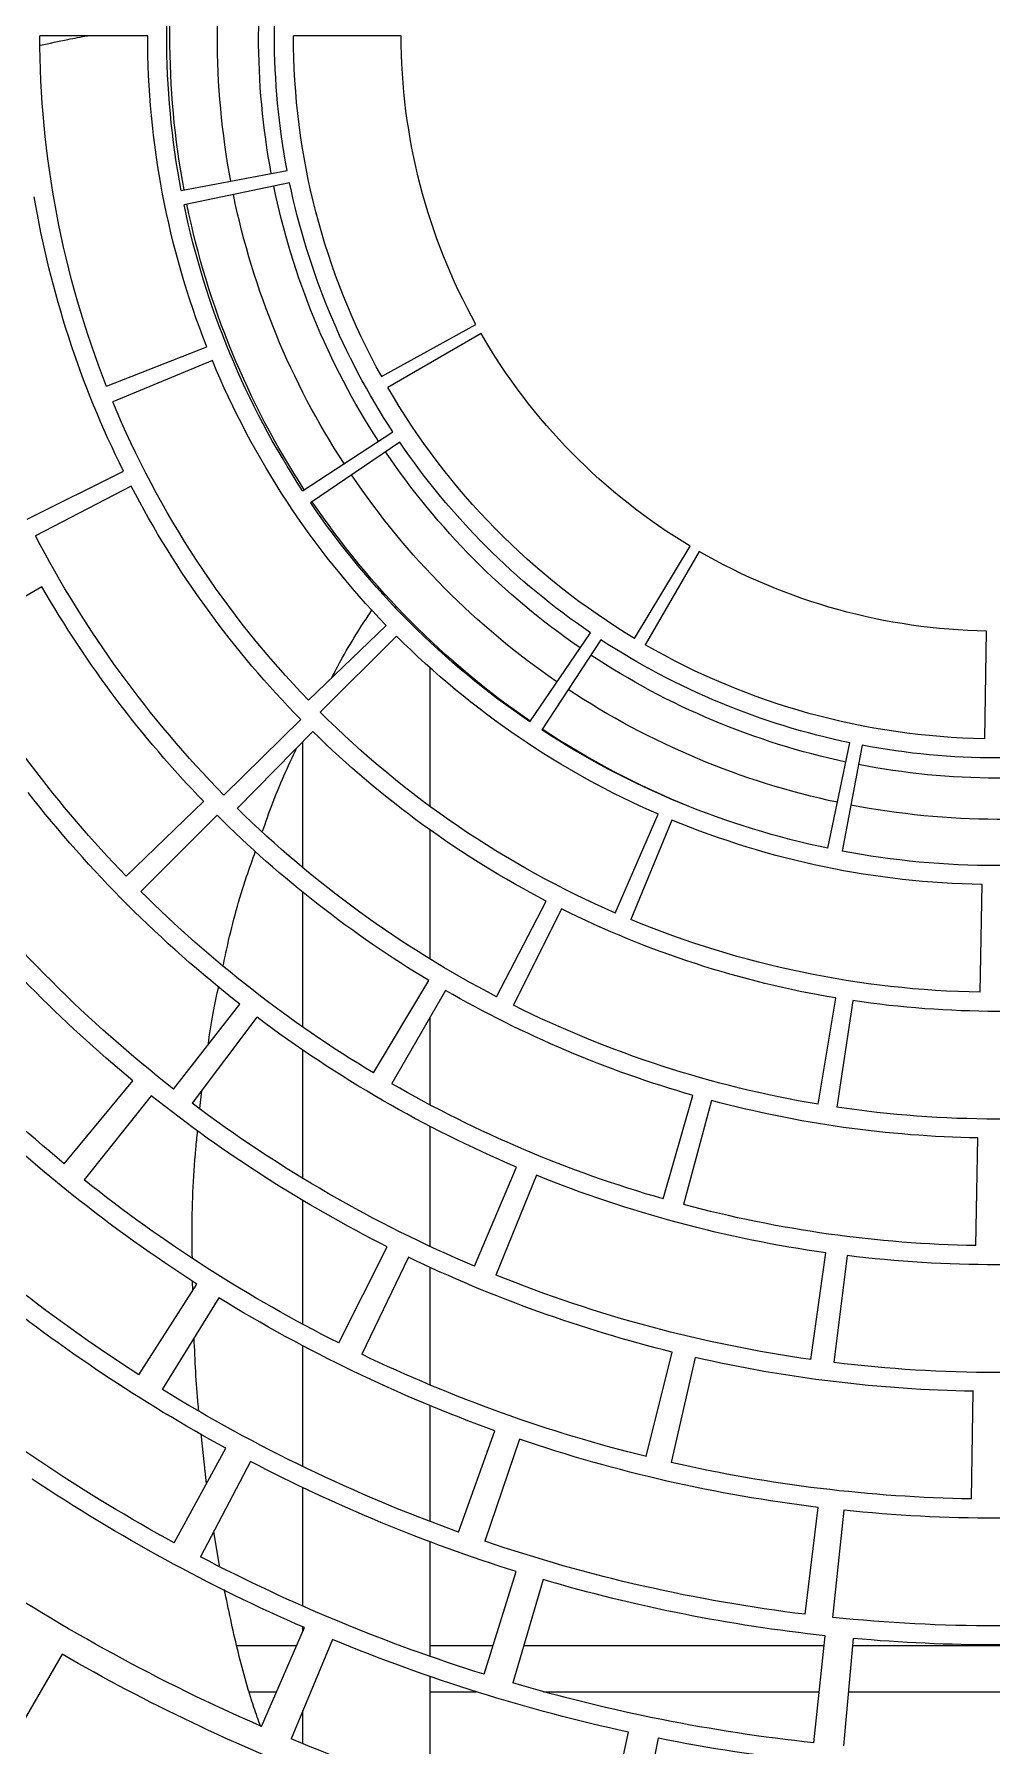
# Model space of a CAD drawing. Header units: millimetres. Extents: x 11476074 to 24729458, y -1239991 to 2813188.
# Drawn here: x 12562944.9 to 12563096, y 424198.3 to 424468.5 of the extents above; entities that cross this region are included whole.
import ezdxf

# ---------------------------------------------------------------- set-up
doc = ezdxf.new("R2010")
doc.units = ezdxf.units.MM
doc.header["$LTSCALE"] = 1000
for name, color, linetype in [('20220819景观提资', 11, 'Continuous'), ('HZHZNEWPLOTLAYER#@$TT', 7, 'Continuous'), ('S-热媒1', 200, '热媒管1')]:
    doc.layers.add(name, color=color, linetype=linetype)
doc.styles.add('TITXV', font='', dxfattribs={"width": 0.7})
doc.styles.get('TITXV').set_extended_font_data('SimSun')
doc.linetypes.add('热媒管1', pattern='A,5,-0.2,["1RM",TITXV,S=0.2,R=0,X=-0.1,Y=-0.1],-0.4', length=5.6)

# ---------------------------------------------------------------- blocks, each defined once
blk = doc.blocks.new('A$C2E1F4B8B')
at = {"layer": '20220819景观提资'}
h = blk.add_hatch(dxfattribs=at)
h.set_pattern_fill('草坪或沼泽', color=68, scale=200)
h.set_pattern_definition([(0, (-25387.84, -126494.34), (800, 800), [120, -24, 32, -24, 120, -480]), (0, (-25427.84, -126470.34), (800, 800), [80, -60, 120, -60, 80, -400]), (0, (-25147.84, -126150.34), (800, 800), [100, -40, 100, -560]), (0, (-25547.84, -125990.34), (800, 800), [40, -80, 40, -640]), (90, (-25467.84, -125990.34), (-800, 800), [72, -728]), (90, (-25227.84, -126470.34), (-800, 800), [80, -720]), (90, (-25027.84, -126150.34), (-800, 800), [80, -720]), (45, (-25123.84, -126478.34), (9e-14, 800), [80, -1051.3708]), (135, (-25331.84, -126478.34), (-800, 9e-14), [80, -1051.3708]), (63.43495, (-25147.84, -126474.34), (4e-08, 800), [80, -1708.8544]), (75.96376, (-25187.84, -126470.34), (3e-08, 800), [80, -3218.4845]), (75.96376, (-24987.84, -126150.34), (3e-08, 800), [64, -3234.4845]), (75.96376, (-25451.84, -125990.34), (3e-08, 800), [56, -3242.4845]), (104.03624, (-25267.84, -126470.34), (-3e-08, 800), [80, -3218.4845]), (104.03624, (-25067.84, -126150.34), (-3e-08, 800), [64, -3234.4845]), (104.03624, (-25483.84, -125990.34), (-3e-08, 800), [56, -3242.4845]), (116.56505, (-25307.84, -126474.34), (-3e-07, 800), [80, -1708.8534])])
edge = h.paths.add_edge_path()
edge.add_arc((44235.03, 65460.2), 1750.28, 360, 395.09193)
edge.add_line((45667.17, 66466.42), (38842.06, 76200))
edge.add_line((38842.06, 76200), (37506, 76200))
edge.add_line((37506, 76200), (37234.9, 76200))
edge.add_line((37234.9, 76200), (37234.9, 77700))
edge.add_line((37234.9, 77700), (35934.9, 77700))
edge.add_line((35934.9, 77700), (34734.9, 77700))
edge.add_line((34734.9, 77700), (34734.9, 85100))
edge.add_line((34734.9, 85100), (34979.15, 85192.41))
edge.add_line((34979.15, 85192.41), (32340.76, 83499.46))
edge.add_line((32340.76, 83499.46), (32534.9, 83500))
edge.add_line((32534.9, 83500), (28299.19, 83500))
edge.add_line((28299.19, 83500), (28299.19, 81108.02))
edge.add_line((28299.19, 81108.02), (28299.19, 78471.41))
edge.add_line((28299.19, 78471.41), (32556.41, 78468.58))
edge.add_line((32556.41, 78468.58), (32556.41, 73287.21))
edge.add_line((32556.41, 73287.21), (35556.41, 73287.21))
edge.add_line((35556.41, 73287.21), (35556.41, 72687.21))
edge.add_line((35556.41, 72687.21), (38201.07, 72687.21))
edge.add_line((38201.07, 72687.21), (38201.07, 73587.21))
edge.add_line((38201.07, 73587.21), (40001.07, 73587.21))
edge.add_line((40001.07, 73587.21), (40001.07, 71787.21))
edge.add_line((40001.07, 71787.21), (38201.07, 71787.21))
edge.add_line((38201.07, 71787.21), (33618.63, 71787.21))
edge.add_line((33618.63, 71787.21), (33618.63, 72687.21))
edge.add_line((33618.63, 72687.21), (32556.41, 72687.21))
edge.add_line((32556.41, 72687.21), (32556.41, 73287.21))
edge.add_line((32556.41, 73287.21), (32556.41, 78468.58))
edge.add_line((32556.41, 78468.58), (28299.19, 78471.41))
edge.add_line((28299.19, 78471.41), (28299.19, 81108.02))
edge.add_line((28299.19, 81108.02), (28299.19, 83500))
edge.add_line((28299.19, 83500), (32768.93, 84300))
edge.add_line((32768.93, 84300), (33817.19, 84300))
edge.add_line((33817.19, 84300), (34979.15, 85192.41))
edge.add_line((34979.15, 85192.41), (36171.94, 86028.88))
edge.add_line((36171.94, 86028.88), (33186.35, 90286.39))
edge.add_line((33186.35, 90286.39), (26614.81, 85677.89))
edge.add_arc((24692.27, 88307.12), 3257.15, 271.35346, 306.17489, ccw=False)
edge.add_line((24769.21, 85050.88), (22434.9, 85050))
edge.add_arc((22408.27, 82298.72), 2751.41, 89.44547, 125.03665)
edge.add_line((20828.69, 84551.53), (19610.37, 83697.15))
edge.add_arc((20198.54, 80755.37), 3000, 35.03464, 101.30653, ccw=False)
edge.add_line((22654.96, 82477.58), (34282.36, 65893.28))
edge.add_arc((31825.95, 64171.06), 3000, -54.96536, 35.03464, ccw=False)
edge.add_line((33548.16, 61714.65), (27598.93, 57543.59))
edge.add_arc((25876.71, 60000), 3000, 270, 305.03464, ccw=False)
edge.add_line((25876.71, 57000), (6534.9, 57000))
edge.add_arc((6534.9, 60000), 3000, 180, 270, ccw=False)
edge.add_line((3534.9, 60000), (3534.9, 67789.64))
edge.add_line((3534.9, 67789.64), (2225.69, 66888.59))
edge.add_arc((4120.7, 64580.63), 2986.26, 129.38858, 178.99224)
edge.add_line((1134.9, 64633.15), (1134.9, 55900))
edge.add_line((1134.9, 55900), (5084.9, 55900))
edge.add_line((5084.9, 55900), (31718.62, 55900))
edge.add_line((31718.62, 55900), (31718.62, 58600))
edge.add_line((31718.62, 58600), (30245.18, 58600))
edge.add_line((30245.18, 58600), (30245.18, 59000))
edge.add_line((30245.18, 59000), (35469.95, 59000))
edge.add_line((35469.95, 59000), (35469.95, 60499.95))
edge.add_line((35469.95, 60499.95), (33405.97, 60499.95))
edge.add_line((33405.97, 60499.95), (33405.97, 60899.95))
edge.add_line((33405.97, 60899.95), (40285.24, 60899.95))
edge.add_line((40285.24, 60899.95), (40285.24, 60899.95))
edge.add_line((40285.24, 60899.95), (40285.24, 61499.95))
edge.add_line((40285.24, 61499.95), (42085.24, 61499.95))
edge.add_line((42085.24, 61499.95), (42085.24, 60899.9))
edge.add_line((42085.24, 60899.9), (45985.31, 60899.81))
edge.add_line((45985.31, 60899.81), (45985.31, 65460.2))
h.paths.add_polyline_path([(35284.9, 75502.28), (35284.9, 76102.28), (37084.9, 76102.28), (37084.9, 75502.28)], flags=16)
h.paths.add_polyline_path([(34684.9, 76202.28), (34684.9, 77500), (36484.9, 77500), (36484.9, 76202.28)], flags=16)
h.paths.add_polyline_path([(36184.9, 74802.28), (34384.9, 74802.28), (34384.9, 75402.28), (36184.9, 75402.28)], flags=16)
h.paths.add_polyline_path([(36184.9, 74102.28), (34384.9, 74102.28), (34384.9, 74702.28), (36184.9, 74702.28)], flags=16)
h.paths.add_polyline_path([(35556.41, 73387.26), (33756.41, 73387.26), (33756.41, 73987.26), (35556.41, 73987.26)], flags=16)
h.paths.add_polyline_path([(35556.41, 73287.21), (35556.41, 72687.21), (32556.41, 72687.21), (32556.41, 73287.21)], flags=17)
h.paths.add_polyline_path([(36335.93, 71087.21), (34535.93, 71087.21), (34535.93, 71687.21), (36335.93, 71687.21)], flags=16)
h.paths.add_polyline_path([(36335.93, 70387.21), (34835.93, 70387.21), (34835.93, 70987.21), (36335.93, 70987.21)], flags=16)
h.paths.add_polyline_path([(36635.93, 69687.21), (34835.93, 69687.21), (34835.93, 70287.21), (36635.93, 70287.21)], flags=16)
h.paths.add_polyline_path([(36635.93, 67787.21), (36635.93, 69587.21), (42635.93, 69587.21), (42635.93, 67787.21), (40835.93, 67787.21)], flags=16)
h.paths.add_polyline_path([(36535.93, 67787.21), (35785.21, 67787.21), (35785.21, 69587.21), (36535.93, 69587.21)], flags=16)
h.paths.add_polyline_path([(35785.21, 67087.21), (35785.21, 67687.21), (38785.21, 67687.21), (38785.21, 67087.21)], flags=16)
h.paths.add_polyline_path([(35934.9, 65707.21), (35934.9, 66987.21), (38634.9, 66987.21), (38634.9, 65707.21)], flags=16)
h.paths.add_polyline_path([(37585.21, 65093.56), (37585.21, 65693.56), (37585.21, 65707.21), (39385.21, 65707.21), (39385.21, 65693.61), (39385.21, 65093.56)], flags=16)
h.paths.add_polyline_path([(39485.21, 64393.56), (39485.21, 65693.61), (43444.68, 65693.61), (43444.68, 65693.56), (45244.68, 65693.56), (45244.68, 63893.56), (43444.68, 63893.56), (43444.68, 64393.56)], flags=16)
h.paths.add_polyline_path([(38131.28, 63693.56), (38131.28, 64293.56), (40831.28, 64293.56), (40831.28, 63693.56)], flags=16)
h.paths.add_polyline_path([(36985.21, 64393.56), (36985.21, 64993.56), (39385.21, 64993.56), (39385.21, 64393.56)], flags=16)
h.paths.add_polyline_path([(39385.21, 65707.21), (39385.21, 65693.61), (37585.21, 65693.61), (37585.21, 65707.21)], flags=0)
h.paths.add_polyline_path([(39631.28, 62993.56), (39631.28, 63593.56), (41431.28, 63593.56), (41431.28, 62993.56)], flags=16)
h.paths.add_polyline_path([(40531.28, 62893.56), (42031.28, 62893.56), (42031.28, 62293.56), (40531.28, 62293.56)], flags=16)
h.paths.add_polyline_path([(40531.28, 62193.56), (42331.28, 62193.56), (42331.28, 61593.56), (40531.28, 61593.56)], flags=16)
blk = doc.blocks.new('A$C2A916A55')
at = {"color": 8, "linetype": 'Continuous'}
for p, q in [((-2.39, -548.45), (-2.39, -501.56)), ((-2.39, -548.45), (-2.39, -501.56)), ((4.91, -547.79), (4.91, -502.22)), ((148.02, -526.94), (165.02, -526.65)), ((28.04, -529.04), (45.03, -528.74)), ((68.03, -528.34), (85.03, -528.04)), ((108.02, -527.64), (125.02, -527.34)), ((6.02, -547.69), (-10.92, -549.21)), ((106.69, -547.77), (89.88, -550.28)), ((147, -546.27), (130.3, -549.44)), ((130.75, -551.68), (147.39, -548.22)), ((26.25, -549.17), (9.34, -550.93)), ((66.45, -548.65), (49.57, -550.72)), ((90.35, -553.23), (107.11, -550.42)), ((-10.45, -553.92), (6.45, -552.11)), ((-2.39, -596.53), (-2.39, -553.05)), ((-2.39, -596.52), (-2.39, -553.06)), ((4.91, -599.67), (4.91, -552.27)), ((9.83, -555.28), (26.71, -553.23)), ((50.05, -554.37), (66.89, -552)), ((50.37, -572.62), (33.79, -576.41)), ((90.93, -570.04), (74.51, -574.44)), ((177.59, -572), (162.87, -580.5)), ((75.4, -577.65), (91.74, -572.97)), ((163.86, -582.17), (178.43, -573.42)), ((34.72, -580.33), (51.23, -576.26)), ((135.2, -576.28), (119.5, -582.79)), ((-9.73, -578.46), (-26.41, -581.78)), ((120.52, -585.22), (136.11, -578.44)), ((-25.37, -586.75), (-8.76, -583.14)), ((163.66, -587.51), (149.45, -596.83)), ((150.72, -598.73), (164.77, -589.16)), ((121.18, -593.72), (105.97, -601.3)), ((15.3, -596.61), (-1.01, -601.41)), ((107.32, -603.96), (122.4, -596.11)), ((79.13, -597.68), (63.37, -604.05)), ((0.37, -605.93), (16.59, -600.86)), ((37.47, -600.36), (21.37, -605.83)), ((64.77, -607.45), (80.42, -600.81)), ((4.91, -614.5), (4.91, -604.51)), ((22.82, -609.97), (38.81, -604.21)), ((-2.39, -614.5), (-2.39, -607.16)), ((-2.39, -614.5), (-2.39, -607.17)), ((212, -606.41), (203.5, -621.13)), ((205.19, -622.09), (213.43, -607.22)), ((108.31, -612), (93.59, -620.5)), ((0.03, -614.5), (-17.89, -614.5)), ((21.29, -614.5), (3.21, -614.5)), ((42.79, -614.5), (24.5, -614.5)), ((64.61, -614.5), (46.04, -614.5)), ((86.88, -614.5), (67.92, -614.5)), ((103.98, -614.5), (90.27, -614.5)), ((95.28, -623.38), (109.85, -614.62)), ((133.68, -614.5), (113.29, -614.5)), ((159.27, -614.5), (137.38, -614.5)), ((163.61, -614.5), (163.34, -614.5)), ((66.19, -617.86), (50.88, -625.23)), ((52.66, -628.85), (67.84, -621.21)), ((164.25, -619.76), (152.23, -631.78)), ((168.8, -619.69), (168.8, -620)), ((194.84, -619.24), (185.27, -633.29)), ((187.17, -634.56), (196.5, -620.34)), ((259, -619), (259, -636)), ((154.11, -633.63), (165.92, -621.4)), ((170.8, -621.55), (170.8, -621.86)), ((5.86, -629.86), (-9.85, -636.37)), ((-10.61, -634.5), (-5.35, -634.5)), ((-7.86, -641.04), (7.73, -634.26)), ((7.17, -634.5), (7.83, -634.5)), ((11.11, -634.5), (29.82, -634.5)), ((33.14, -634.5), (52.2, -634.5)), ((55.6, -634.5), (75.14, -634.5)), ((78.64, -634.5), (98.86, -634.5)), ((102.51, -634.5), (123.78, -634.5)), ((127.66, -634.5), (147.57, -634.5)), ((149.16, -632.94), (137.03, -644.86)), ((139.15, -646.97), (151.06, -634.85)), ((4.91, -644.96), (4.91, -635.49)), ((235.79, -636.62), (232.32, -653.26)), ((234.57, -653.71), (237.74, -637)), ((-2.39, -642.93), (-2.39, -638.66)), ((-2.39, -642.93), (-2.39, -638.66)), ((33.96, -642.78), (18.89, -650.66)), ((104.07, -641.76), (90.49, -651.99)), ((92.73, -654.91), (106.13, -644.44)), ((17.47, -647.69), (22.92, -648.55)), ((21.12, -654.83), (36.05, -646.69)), ((59.79, -647.77), (45.32, -656.69)), ((135.96, -648.04), (123.94, -660.06)), ((30.5, -649.71), (38.34, -650.54)), ((89.65, -650.77), (92.48, -650.48)), ((126.32, -662.4), (138.13, -650.17)), ((207.72, -648.8), (201.22, -664.51)), ((203.66, -665.5), (209.89, -649.68)), ((47.65, -660.39), (61.96, -651.22)), ((60.92, -651.89), (62.44, -651.91)), ((91.69, -658.43), (78.4, -669.03)), ((259, -659), (259, -676)), ((80.94, -672.16), (94.04, -661.33)), ((187.89, -661.6), (180.04, -676.68)), ((182.7, -678.04), (190.29, -662.82)), ((3.52, -672.5), (-12.93, -682)), ((172, -675.69), (163.5, -690.42))]:
    blk.add_line(p, q, dxfattribs=at)
blk.add_circle((259, -525), 390.3, dxfattribs=at)
for centre, radius, start, end in [((259, -525), 251, 174.0714, 185.9286), ((259, -525), 211, 173, 187), ((259, -525), 171, 171.5, 188.5), ((259, -525), 254, 174.875, 185.125), ((259, -525), 234, 174.0714, 185.9286), ((259, -525), 194, 173, 187), ((259, -525), 154, 171.5, 188.5), ((259, -525), 131, 169.25, 190.75), ((258.8, -524.5), 123.5, 169.4608, 190.9956), ((258.8, -524.5), 117, 169.4725, 191.0092), ((259, -525), 114, 169.25, 190.75), ((259, -525), 94, 181, 210), ((259, -525), 231, 181, 192.8571), ((259, -525), 214, 181, 192.8571), ((259, -525), 191, 181, 195), ((259, -525), 174, 181, 195), ((259, -525), 151, 181, 202.5), ((259, -525), 134, 181, 202.5), ((259, -525), 111, 181, 210), ((259, -525), 274, 181, 191.25), ((259, -525), 114, 191.75, 213.25), ((259, -525), 154, 189.5, 206.5), ((258.8, -524.5), 123.5, 191.9964, 213.4954), ((258.8, -524.5), 117, 192.0101, 213.509), ((259, -525), 254, 186.125, 196.375), ((259, -525), 234, 186.9286, 198.7857), ((259, -525), 194, 188, 202), ((259, -525), 171, 189.5, 206.5), ((259, -525), 131, 191.75, 213.25), ((259, -525), 271, 186.125, 196.375), ((259, -525), 251, 186.9286, 198.7857), ((259, -525), 211, 188, 202), ((259, -525), 174, 196, 210), ((258.8, -524.5), 131, 202.0055, 213.4813), ((259, -525), 94, 211, 240), ((259, -525), 214, 193.8571, 205.7143), ((259, -525), 191, 196, 210), ((259, -525), 231, 193.8571, 205.7143), ((259, -525), 134, 203.5, 225), ((259, -525), 274, 192.25, 202.5), ((259, -525), 111, 211, 240), ((259, -525), 151, 203.5, 225), ((259, -525), 291, 192.25, 202.5), ((258.8, -524.5), 117, 214.5081, 235.9694), ((259, -525), 114, 214.25, 235.75), ((259, -525), 154, 207.5, 224.5), ((258.8, -524.5), 123.5, 214.4945, 235.9578), ((259, -525), 131, 214.25, 235.75), ((258.8, -524.5), 131, 214.4805, 235.9459), ((259, -525), 254, 197.375, 207.625), ((259, -525), 194, 203, 217), ((259, -525), 234, 199.7857, 211.6429), ((259, -525), 171, 207.5, 224.5), ((259, -525), 271, 197.375, 207.625), ((259, -525), 211, 203, 217), ((259, -525), 94, 241, 270), ((259, -525), 251, 199.7857, 211.6429), ((259, -525), 174, 211, 225), ((259, -525), 214, 206.7143, 218.5714), ((259, -525), 114, 236.75, 258.25), ((259, -525), 191, 211, 225), ((259, -525), 134, 226, 247.5), ((258.8, -524.5), 117, 236.9668, 258.3964), ((259, -525), 111, 241, 270), ((259, -525), 231, 206.7143, 218.5714), ((258.8, -524.5), 123.5, 236.9554, 258.3887), ((259, -525), 295, 201, 210), ((259, -525), 274, 203.5, 213.75), ((259, -525), 154, 225.5, 242.5), ((259, -525), 151, 226, 247.5), ((259, -525), 131, 236.75, 258.25), ((258.8, -524.5), 131, 236.9436, 258.3807), ((259, -525), 114, 259.25, 280.75), ((258.8, -524.5), 117, 259.3925, 280.801), ((259, -525), 291, 203.5, 213.75), ((259, -525), 194, 218, 232), ((259, -525), 254, 208.625, 218.875), ((259, -525), 171, 225.5, 242.5), ((258.8, -524.5), 123.5, 259.385, 280.7983), ((259, -525), 174, 226, 240), ((259, -525), 134, 248.5, 270), ((259, -525), 234, 212.6429, 224.5), ((259, -525), 131, 259.25, 280.75), ((258.8, -524.5), 131, 259.3773, 280.7956), ((259, -525), 271, 208.625, 218.875), ((259, -525), 211, 218, 232), ((259, -525), 251, 212.6429, 224.5), ((259, -525), 214, 219.5714, 231.4286), ((259, -525), 191, 226, 240), ((259, -525), 154, 243.5, 260.5), ((259, -525), 151, 248.5, 270), ((259, -525), 231, 219.5714, 231.4286)]:
    blk.add_arc(centre, radius, start, end, dxfattribs=at)
for points, knots in [([(157.67, -629.94), (158.57, -629.48), (162.25, -627.6), (165.77, -625.31), (168.43, -623.58)], [0, 0, 0, 0, 0.2456241, 1, 1, 1, 1]), ([(133.44, -640.86), (134.9, -640.36), (139.32, -638.86), (143.65, -636.85), (146.56, -635.5)], [0, 0, 0, 0, 0.3293874, 1, 1, 1, 1]), ([(-7.91, -641.17), (-6.9, -641.53), (-2.92, -642.94), (4.29, -644.93), (10.61, -646.25), (13.77, -646.91)], [0, 0, 0, 0, 0.1458657, 0.5718835, 1, 1, 1, 1]), ([(112.17, -647.09), (113.29, -646.86), (118, -645.88), (124.06, -644.22), (128.95, -642.46), (130.28, -641.97)], [0, 0, 0, 0, 0.184678, 0.778067, 1, 1, 1, 1]), ([(99.72, -649.45), (101.39, -649.22), (104.47, -648.8), (107.56, -648.1), (108.97, -647.78)], [0, 0, 0, 0, 0.543487, 1, 1, 1, 1]), ([(42.06, -650.94), (42.34, -650.97), (46.09, -651.37), (49.91, -651.52), (53.46, -651.67)], [0, 0, 0, 0, 0.073733, 1, 1, 1, 1]), ([(66.13, -651.95), (67.31, -651.97), (72.96, -652.07), (79.65, -651.79), (85.18, -651.22), (86.12, -651.12)], [0, 0, 0, 0, 0.178713, 0.859972, 1, 1, 1, 1]), ([(257.49, -675.93), (257.81, -674.49), (258.35, -672.01), (258.81, -669.54), (259, -668.51)], [0, 0, 0, 0, 0.58356, 1, 1, 1, 1])]:
    blk.add_open_spline(points, degree=3, knots=knots, dxfattribs=at)
blk = doc.blocks.new('A$C3098313E')
at = {"layer": 'S-热媒1', "xscale": -1, "rotation": 270}
blk.add_blockref('A$C2A916A55', (4300.01, 265.96), dxfattribs=at)
blk = doc.blocks.new('00')
blk.add_blockref('A$C3098313E', (12559321.81, 423943.26))
at = {"layer": 'HZHZNEWPLOTLAYER#@$TT'}
blk.add_blockref('A$C2E1F4B8B', (12555561.91, 362813.21), dxfattribs=at)

msp = doc.modelspace()

# ---------------------------------------------------------------- block references
msp.add_blockref('00', (0, 0))

doc.saveas('drawing.dxf')
